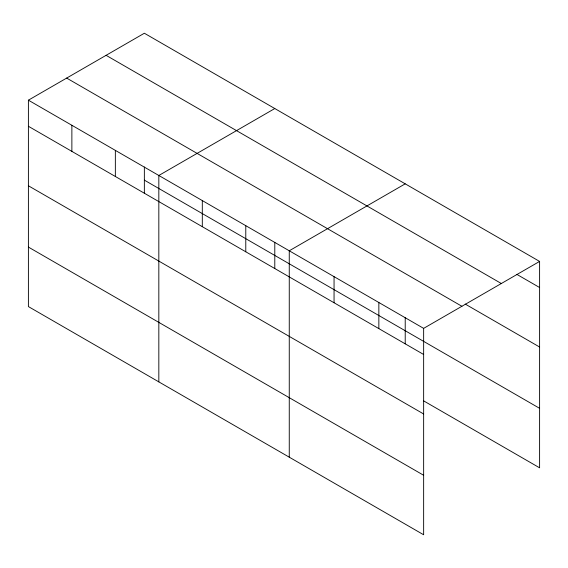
<?xml version="1.0" encoding="UTF-8"?>
<svg xmlns="http://www.w3.org/2000/svg" width="568" height="568" viewBox="0 0 568 568"><rect width="100%" height="100%" fill="white"/><g stroke="black" fill="none" stroke-linecap="round" stroke-linejoin="round"><path stroke-width="0.85" d="M28.4 100.181L423.643 328.368L423.643 534.765L28.4 306.578L28.4 100.181L144.357 33.235L539.6 261.422L539.6 467.819L423.437 400.752M274.791 108.538L158.827 175.484L158.827 381.881M405.218 183.84L289.261 250.786L289.261 457.183M423.643 328.368L539.6 261.422M516.823 274.372L539.6 287.522M106.095 55.323L501.331 283.517M465.199 304.065L539.6 347.02M66.669 78.086L461.905 306.28M144.357 180.134L539.6 408.321M28.4 126.281L423.643 354.475M28.4 185.779L423.643 413.973M28.4 247.08L423.643 475.267M405.218 317.604L405.218 343.86M378.849 302.51L378.849 328.609M334.055 276.651L334.055 302.751M274.791 242.302L274.791 268.558M245.781 225.688L245.781 251.787M202.307 200.582L202.307 226.689M144.357 166.999L144.357 193.255M115.354 150.385L115.354 176.485M71.873 125.279L71.873 151.386"/></g></svg>
